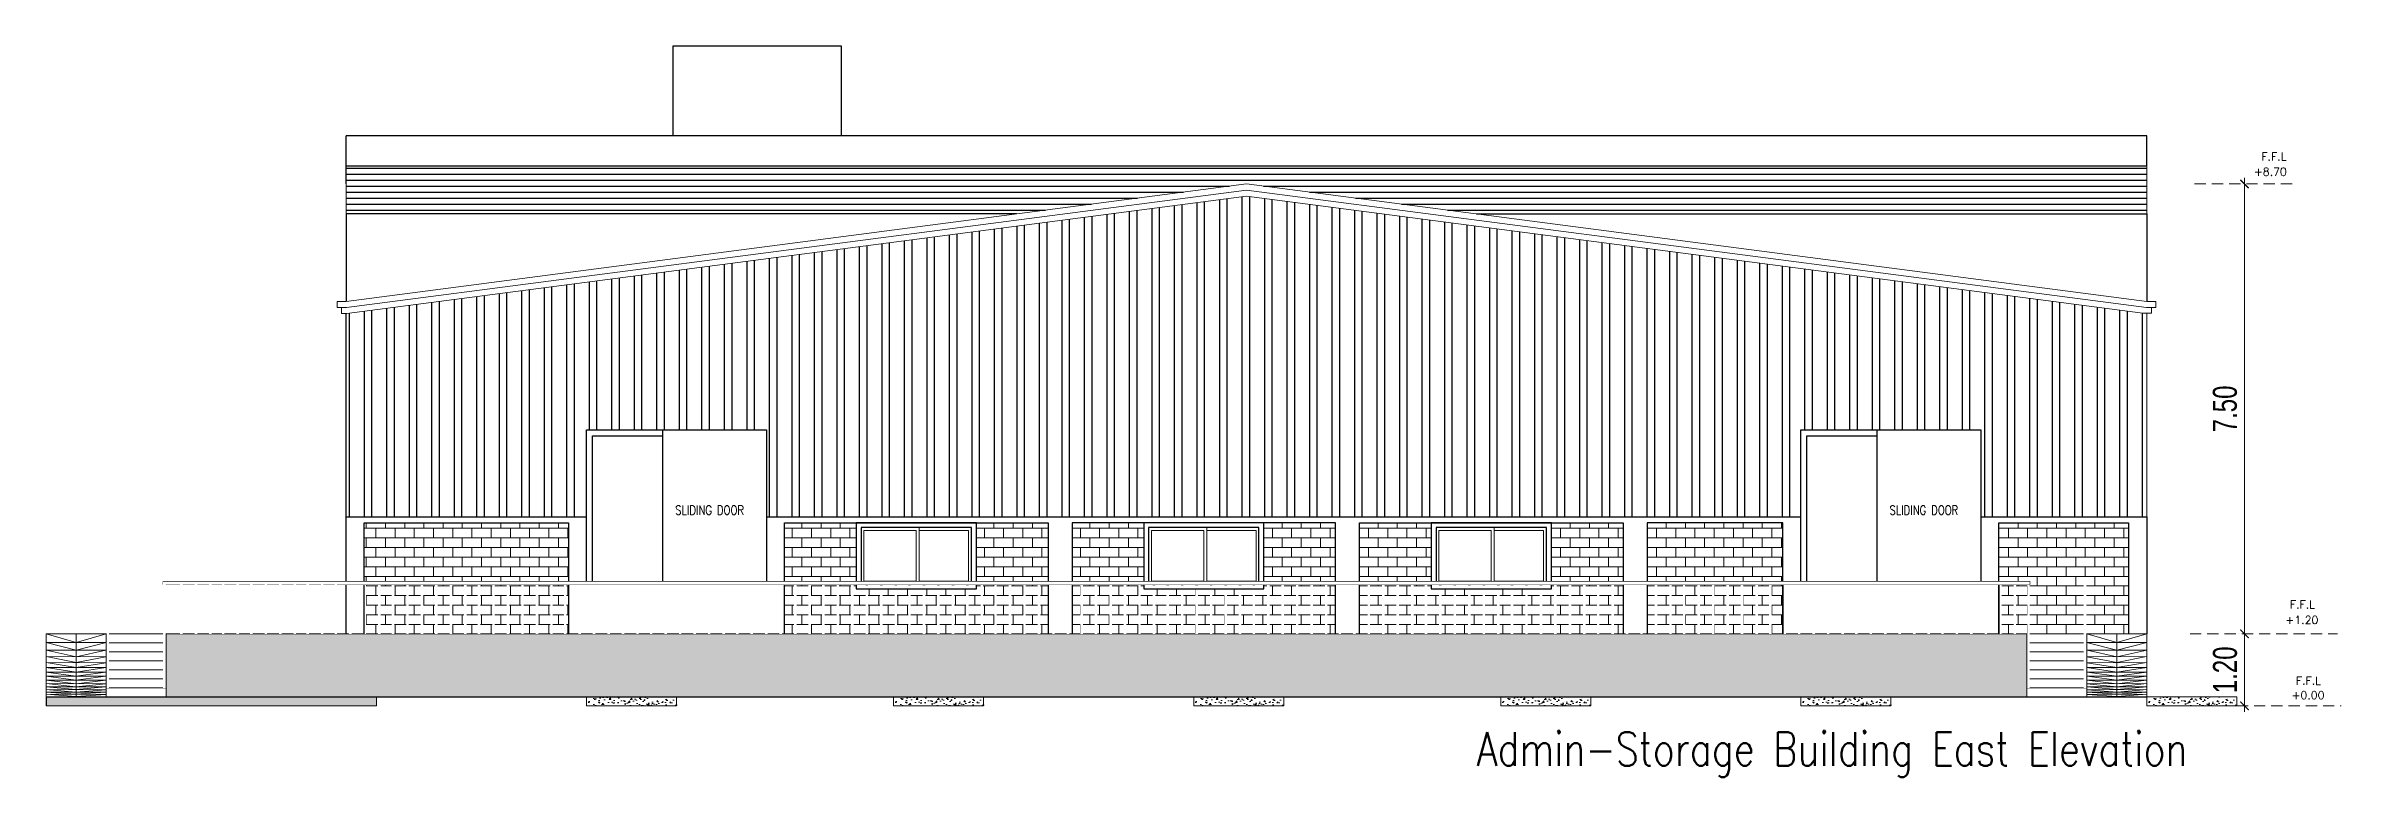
# Model space of a CAD drawing. Header units: millimetres. Extents: x -401 to 2889, y -234 to 146.
# Drawn here: x -261.58 to -223.33, y -150.54 to -138.36 of the extents above; entities that cross this region are included whole.
import ezdxf

# ---------------------------------------------------------------- set-up
doc = ezdxf.new("R2010")
doc.units = ezdxf.units.MM
doc.header["$LTSCALE"] = 3
doc.header["$MEASUREMENT"] = 0
doc.set_wipeout_variables(frame=1)
for name, pattern in [('CACHE2', [0.1875, 0.125, -0.0625]), ('CONTINU', [0]), ('HIDDEN2', [0.1875, 0.125, -0.0625])]:
    doc.linetypes.add(name, pattern=pattern)
doc.layers.get('0').update_dxf_attribs({"color": 3, "lineweight": 9})
for name, color, linetype, lineweight in [('Drw - Arch - brick (0.30)', 30, 'CONTINU', 30), ('Drw - Arch - Glass (0.15)', 142, 'CONTINU', 15), ('Drw - Arch - Hidden (0.15)', 6, 'CACHE2', 15), ('Drw - Arch - Stairs (0.15)', 3, 'CONTINU', 15), ('Drw - Hatch', 8, 'CONTINU', 0), ('FIXTURES', 251, 'Continuous', 5), ('HANDRAIL', 37, 'Continuous', 15), ('HATCH', 253, 'Continuous', 0), ('hatch 2', 251, 'Continuous', 0), ('PROJECTION LINE', 15, 'Continuous', 18), ('text', 7, 'Continuous', 0), ('wall', 22, 'Continuous', 13), ('WINDOW', 1, 'Continuous', 25)]:
    doc.layers.add(name, color=color, linetype=linetype, lineweight=lineweight)
doc.styles.add('Drwazah english', font='sosa.shx', dxfattribs={"width": 0.75})
doc.styles.add('ROMAND', font='romand', dxfattribs={"width": 0.8, "oblique": 15})
doc.styles.add('SIMPLEX8', font='simplex.shx', dxfattribs={"height": 8})
doc.styles.get("Standard").update_dxf_attribs({"font": 'simplex.shx', "width": 0.8})
doc.dimstyles.new('Arch 1-200m', dxfattribs={"dimscale": 2, "dimtxt": 0.2, "dimasz": 0.07, "dimexe": 0.05, "dimexo": 0.05, "dimgap": 0.03, "dimtad": 1, "dimzin": 1, "dimdsep": 46, "dimtxsty": 'Drwazah english', "dimblk": 'ARCHTICK', "dimcen": 0, "dimdle": 0.05, "dimclrd": 16, "dimclre": 16, "dimclrt": 16, "dimaunit": 2, "dimazin": 0, "dimtfac": 1, "dimtmove": 0, "dimatfit": 0, "dimldrblk": 'ARCHTICK', "dimfxl": 0.18, "dimtolj": 1, "dimtzin": 0, "dimlwd": 0, "dimlwe": 9, "dimarcsym": 2})
pattern_1 = [(0, (-211.91731, 0), (0, 0.16), []), (90, (-211.91731, 0), (-0.16, 0.16), [0.16, -0.16])]

# ---------------------------------------------------------------- blocks, each defined once
blk = doc.blocks.new('_ArchTick')
at = {"color": 0, "linetype": 'ByBlock', "const_width": 0.15}
blk.add_lwpolyline([(-0.5, -0.5), (0.5, 0.5)], dxfattribs=at)
blk = doc.blocks.new('*D299')
at = {"layer": 'Defpoints', "color": 0, "transparency": 16777216}
for p in [(-224.945, -148.158), (-224.945, -149.358), (-224.82, -149.358)]:
    blk.add_point(p, dxfattribs=at)
at = {"layer": 'Drw - Arch - brick (0.30)', "color": 16, "lineweight": 0, "transparency": 16777216}
blk.add_line((-224.945, -148.058), (-224.945, -149.458), dxfattribs=at)
at = {"layer": 'Drw - Arch - brick (0.30)', "color": 16, "lineweight": 9, "transparency": 16777216}
blk.add_line((-224.92, -149.358), (-225.045, -149.358), dxfattribs=at)
at = {"layer": 'Drw - Arch - brick (0.30)', "color": 16, "lineweight": 0, "transparency": 16777216, "xscale": 0.14, "yscale": 0.14, "zscale": 0.14}
for p, rotation in [((-224.945, -148.158), 90), ((-224.945, -149.358), 270)]:
    blk.add_blockref('_ArchTick', p, dxfattribs=dict(at, rotation=rotation))
at = {"layer": 'Drw - Arch - brick (0.30)', "color": 16, "transparency": 16777216, "insert": (-225.267, -148.758), "char_height": 0.4, "attachment_point": 5, "rotation": 90, "style": 'Drwazah english'}
blk.add_mtext('\\A1;1.20', dxfattribs=at)
blk = doc.blocks.new('*D300')
at = {"layer": 'Defpoints', "color": 0, "transparency": 16777216}
for p in [(-224.943, -140.663), (-224.945, -148.158), (-224.943, -148.158)]:
    blk.add_point(p, dxfattribs=at)
at = {"layer": 'Drw - Arch - brick (0.30)', "color": 16, "lineweight": 9, "transparency": 16777216}
for p, q in [((-225.043, -140.663), (-225.045, -140.663)), ((-225.043, -148.158), (-225.045, -148.158))]:
    blk.add_line(p, q, dxfattribs=at)
at = {"layer": 'Drw - Arch - brick (0.30)', "color": 16, "lineweight": 0, "transparency": 16777216}
blk.add_line((-224.945, -140.563), (-224.945, -148.258), dxfattribs=at)
at = {"layer": 'Drw - Arch - brick (0.30)', "color": 16, "lineweight": 0, "transparency": 16777216, "xscale": 0.14, "yscale": 0.14, "zscale": 0.14}
for p, rotation in [((-224.945, -140.663), 90), ((-224.945, -148.158), 270)]:
    blk.add_blockref('_ArchTick', p, dxfattribs=dict(at, rotation=rotation))
at = {"layer": 'Drw - Arch - brick (0.30)', "color": 16, "transparency": 16777216, "insert": (-225.269, -144.411), "char_height": 0.4, "attachment_point": 5, "rotation": 90, "style": 'Drwazah english'}
blk.add_mtext('\\A1;7.50', dxfattribs=at)

msp = doc.modelspace()

# ---------------------------------------------------------------- hatches: boundary and pattern name
at = {"layer": 'Defpoints', "true_color": 0x636466}
h = msp.add_hatch(dxfattribs=at)
h.set_pattern_fill('ANSI31', color=251, scale=0.8, angle=135)
h.set_pattern_definition([(180, (-237.09559, 0), (-7e-18, -0.1), [])])
h.paths.add_polyline_path([(-245.405, -141.163), (-241.573, -140.663), (-237.74, -141.163), (-226.573, -141.163), (-226.573, -140.363), (-256.573, -140.363), (-256.573, -141.163)])
h = msp.add_hatch(dxfattribs=at)
h.set_pattern_fill('ANSI32', color=251, angle=45)
h.set_pattern_definition([(90, (-834.1443, -213.54588), (-0.375, 0), []), (90, (-834.0193, -213.42088), (-0.375, 0), [])])
h.paths.add_polyline_path([(-249.568, -144.758), (-249.568, -146.208), (-232.336, -146.208), (-232.336, -144.758), (-229.336, -144.758), (-229.336, -146.208), (-226.573, -146.208), (-226.573, -142.814), (-256.573, -142.814), (-256.573, -146.208), (-252.568, -146.208), (-252.568, -144.758)])
h.paths.add_polyline_path([(-241.573, -140.866), (-256.507, -142.814), (-226.638, -142.814)])
at = {"layer": 'hatch 2', "linetype": 'Continuous', "ltscale": 0.01}
h = msp.add_hatch(dxfattribs=at)
h.set_pattern_fill('AR-CONC', color=256, scale=0.03)
h.set_pattern_definition([(50, (-232.14887, 0), (0.21517805, -0.01882564), [0.0225, -0.2475]), (355, (-232.14887, 0), (-0.0416254, 0.22565764), [0.018, -0.198]), (100.45144, (-232.13094, -0.00157), (0.17355265, 0.206832), [0.01912206, -0.21034263]), (46.1842, (-232.14887, 0.06), (0.3201724, -0.0496558), [0.03375, -0.37125]), (96.63564, (-232.1222, 0.05586), (0.2803986, 0.2922356), [0.0286831, -0.3155141]), (351.18416, (-232.14887, 0.06), (0.2803986, 0.2922356), [0.027, -0.297]), (21, (-232.11887, 0.045), (0.17907212, -0.12078567), [0.0225, -0.2475]), (326, (-232.11887, 0.045), (0.0729946, 0.217545), [0.018, -0.198]), (71.45144, (-232.10395, 0.03493), (0.2520667, 0.09675935), [0.01912206, -0.21034263]), (37.5, (-232.14887, 0), (0.003647957, 0.099868156), [0, -0.1956, 0, -0.201, 0, -0.19875]), (7.5, (-232.14887, 0), (0.07892086, 0.11832351), [0, -0.1146, 0, -0.1911, 0, -0.07575]), (327.5, (-232.21577, 0), (0.16014673, -0.00676646), [0, -0.075, 0, -0.234, 0, -0.3105]), (317.5, (-232.24577, 0), (0.17495585, 0.0300315), [0, -0.0975, 0, -0.1554, 0, -0.2205])])
h.paths.add_polyline_path([(-251.068, -149.208), (-252.568, -149.208), (-252.568, -149.358), (-251.068, -149.358)])
h = msp.add_hatch(dxfattribs=at)
h.set_pattern_fill('AR-CONC', color=256, scale=0.03)
h.set_pattern_definition([(50, (-227.0331, 0), (0.21517805, -0.01882564), [0.0225, -0.2475]), (355, (-227.0331, 0), (-0.0416254, 0.22565764), [0.018, -0.198]), (100.45144, (-227.01516, -0.00157), (0.17355265, 0.206832), [0.01912206, -0.21034263]), (46.1842, (-227.0331, 0.06), (0.3201724, -0.0496558), [0.03375, -0.37125]), (96.63564, (-227.0064, 0.05586), (0.2803986, 0.2922356), [0.0286831, -0.3155141]), (351.18416, (-227.0331, 0.06), (0.2803986, 0.2922356), [0.027, -0.297]), (21, (-227.0031, 0.045), (0.17907212, -0.12078567), [0.0225, -0.2475]), (326, (-227.0031, 0.045), (0.0729946, 0.217545), [0.018, -0.198]), (71.45144, (-226.98817, 0.03493), (0.2520667, 0.09675935), [0.01912206, -0.21034263]), (37.5, (-227.03309, 0), (0.003647957, 0.099868156), [0, -0.1956, 0, -0.201, 0, -0.19875]), (7.5, (-227.03309, 0), (0.07892086, 0.11832351), [0, -0.1146, 0, -0.1911, 0, -0.07575]), (327.5, (-227.09999, 0), (0.16014673, -0.00676646), [0, -0.075, 0, -0.234, 0, -0.3105]), (317.5, (-227.12999, 0), (0.17495585, 0.0300315), [0, -0.0975, 0, -0.1554, 0, -0.2205])])
h.paths.add_polyline_path([(-245.952, -149.208), (-247.452, -149.208), (-247.452, -149.358), (-245.952, -149.358)])
h = msp.add_hatch(dxfattribs=at)
h.set_pattern_fill('AR-CONC', color=256, scale=0.03)
h.set_pattern_definition([(50, (-222.0331, 0), (0.21517805, -0.01882564), [0.0225, -0.2475]), (355, (-222.0331, 0), (-0.0416254, 0.22565764), [0.018, -0.198]), (100.45144, (-222.01516, -0.00157), (0.17355265, 0.206832), [0.01912206, -0.21034263]), (46.1842, (-222.0331, 0.06), (0.3201724, -0.0496558), [0.03375, -0.37125]), (96.63564, (-222.0064, 0.05586), (0.2803986, 0.2922356), [0.0286831, -0.3155141]), (351.18416, (-222.0331, 0.06), (0.2803986, 0.2922356), [0.027, -0.297]), (21, (-222.0031, 0.045), (0.17907212, -0.12078567), [0.0225, -0.2475]), (326, (-222.0031, 0.045), (0.0729946, 0.217545), [0.018, -0.198]), (71.45144, (-221.98817, 0.03493), (0.2520667, 0.09675935), [0.01912206, -0.21034263]), (37.5, (-222.03309, 0), (0.003647957, 0.099868156), [0, -0.1956, 0, -0.201, 0, -0.19875]), (7.5, (-222.03309, 0), (0.07892086, 0.11832351), [0, -0.1146, 0, -0.1911, 0, -0.07575]), (327.5, (-222.09999, 0), (0.16014673, -0.00676646), [0, -0.075, 0, -0.234, 0, -0.3105]), (317.5, (-222.12999, 0), (0.17495585, 0.0300315), [0, -0.0975, 0, -0.1554, 0, -0.2205])])
h.paths.add_polyline_path([(-240.952, -149.208), (-242.452, -149.208), (-242.452, -149.358), (-240.952, -149.358)])
h = msp.add_hatch(dxfattribs=at)
h.set_pattern_fill('AR-CONC', color=256, scale=0.03)
h.set_pattern_definition([(50, (-216.91731, 0), (0.21517805, -0.01882564), [0.0225, -0.2475]), (355, (-216.91731, 0), (-0.0416254, 0.22565764), [0.018, -0.198]), (100.45144, (-216.89938, -0.00157), (0.17355265, 0.206832), [0.01912206, -0.21034263]), (46.1842, (-216.9173, 0.06), (0.3201724, -0.0496558), [0.03375, -0.37125]), (96.63564, (-216.89063, 0.05586), (0.2803986, 0.2922356), [0.0286831, -0.3155141]), (351.18416, (-216.9173, 0.06), (0.2803986, 0.2922356), [0.027, -0.297]), (21, (-216.88731, 0.045), (0.17907212, -0.12078567), [0.0225, -0.2475]), (326, (-216.88731, 0.045), (0.0729946, 0.217545), [0.018, -0.198]), (71.45144, (-216.87239, 0.03493), (0.2520667, 0.09675935), [0.01912206, -0.21034263]), (37.5, (-216.91731, 0), (0.003647957, 0.099868156), [0, -0.1956, 0, -0.201, 0, -0.19875]), (7.5, (-216.91731, 0), (0.07892086, 0.11832351), [0, -0.1146, 0, -0.1911, 0, -0.07575]), (327.5, (-216.98421, 0), (0.16014673, -0.00676646), [0, -0.075, 0, -0.234, 0, -0.3105]), (317.5, (-217.01421, 0), (0.17495585, 0.0300315), [0, -0.0975, 0, -0.1554, 0, -0.2205])])
h.paths.add_polyline_path([(-235.836, -149.208), (-237.336, -149.208), (-237.336, -149.358), (-235.836, -149.358)])
h = msp.add_hatch(dxfattribs=at)
h.set_pattern_fill('AR-CONC', color=256, scale=0.03)
h.set_pattern_definition([(50, (-211.91731, 0), (0.21517805, -0.01882564), [0.0225, -0.2475]), (355, (-211.91731, 0), (-0.0416254, 0.22565764), [0.018, -0.198]), (100.45144, (-211.89938, -0.00157), (0.17355265, 0.206832), [0.01912206, -0.21034263]), (46.1842, (-211.9173, 0.06), (0.3201724, -0.0496558), [0.03375, -0.37125]), (96.63564, (-211.89063, 0.05586), (0.2803986, 0.2922356), [0.0286831, -0.3155141]), (351.18416, (-211.9173, 0.06), (0.2803986, 0.2922356), [0.027, -0.297]), (21, (-211.88731, 0.045), (0.17907212, -0.12078567), [0.0225, -0.2475]), (326, (-211.88731, 0.045), (0.0729946, 0.217545), [0.018, -0.198]), (71.45144, (-211.87239, 0.03493), (0.2520667, 0.09675935), [0.01912206, -0.21034263]), (37.5, (-211.91731, 0), (0.003647957, 0.099868156), [0, -0.1956, 0, -0.201, 0, -0.19875]), (7.5, (-211.91731, 0), (0.07892086, 0.11832351), [0, -0.1146, 0, -0.1911, 0, -0.07575]), (327.5, (-211.98421, 0), (0.16014673, -0.00676646), [0, -0.075, 0, -0.234, 0, -0.3105]), (317.5, (-212.01421, 0), (0.17495585, 0.0300315), [0, -0.0975, 0, -0.1554, 0, -0.2205])])
h.paths.add_polyline_path([(-230.836, -149.208), (-232.336, -149.208), (-232.336, -149.358), (-230.836, -149.358)])
h = msp.add_hatch(dxfattribs=at)
h.set_pattern_fill('AR-CONC', color=256, scale=0.03)
h.set_pattern_definition([(50, (-206.1536, 0), (0.21517805, -0.01882564), [0.0225, -0.2475]), (355, (-206.1536, 0), (-0.0416254, 0.22565764), [0.018, -0.198]), (100.45144, (-206.13566, -0.00157), (0.17355265, 0.206832), [0.01912206, -0.21034263]), (46.1842, (-206.1536, 0.06), (0.3201724, -0.0496558), [0.03375, -0.37125]), (96.63564, (-206.1269, 0.05586), (0.2803986, 0.2922356), [0.0286831, -0.3155141]), (351.18416, (-206.1536, 0.06), (0.2803986, 0.2922356), [0.027, -0.297]), (21, (-206.1236, 0.045), (0.17907212, -0.12078567), [0.0225, -0.2475]), (326, (-206.1236, 0.045), (0.0729946, 0.217545), [0.018, -0.198]), (71.45144, (-206.10867, 0.03493), (0.2520667, 0.09675935), [0.01912206, -0.21034263]), (37.5, (-206.15359, 0), (0.003647957, 0.099868156), [0, -0.1956, 0, -0.201, 0, -0.19875]), (7.5, (-206.15359, 0), (0.07892086, 0.11832351), [0, -0.1146, 0, -0.1911, 0, -0.07575]), (327.5, (-206.22049, 0), (0.16014673, -0.00676646), [0, -0.075, 0, -0.234, 0, -0.3105]), (317.5, (-206.2505, 0), (0.17495585, 0.0300315), [0, -0.0975, 0, -0.1554, 0, -0.2205])])
h.paths.add_polyline_path([(-225.073, -149.208), (-226.573, -149.208), (-226.573, -149.358), (-225.073, -149.358)])
at = {"layer": 'wall', "linetype": 'Continuous', "ltscale": 0.01, "true_color": 0xc7c8ca}
h = msp.add_hatch(dxfattribs=at)
h.set_pattern_fill('AR-B816', color=9, scale=0.02, style=0)
h.set_pattern_definition(pattern_1)
h.paths.add_polyline_path([(-256.273, -146.308), (-252.868, -146.308), (-252.868, -148.158), (-256.273, -148.158)])
h = msp.add_hatch(dxfattribs=at)
h.set_pattern_fill('AR-B816', color=9, scale=0.02, style=0)
h.set_pattern_definition([(0, (-184.01989, 0.8), (0, 0.16), []), (90, (-184.01989, 0.8), (-0.16, 0.16), [0.16, -0.16])])
h.paths.add_polyline_path([(-243.283, -146.308), (-244.478, -146.308), (-244.478, -148.158), (-240.088, -148.158), (-240.088, -146.308), (-241.283, -146.308), (-241.283, -147.408), (-243.283, -147.408)])
h.paths.add_polyline_path([(-238.493, -146.308), (-239.688, -146.308), (-239.688, -148.158), (-235.298, -148.158), (-235.298, -146.308), (-236.493, -146.308), (-236.493, -147.408), (-238.493, -147.408)])
h.paths.add_polyline_path([(-232.636, -146.308), (-234.898, -146.308), (-234.898, -148.158), (-232.636, -148.158)])
h.paths.add_polyline_path([(-246.073, -146.308), (-246.073, -147.408), (-248.073, -147.408), (-248.073, -146.308), (-249.268, -146.308), (-249.268, -148.158), (-244.878, -148.158), (-244.878, -146.308)])
h = msp.add_hatch(dxfattribs=at)
h.set_pattern_fill('AR-B816', color=9, scale=0.02, style=0)
h.set_pattern_definition(pattern_1)
h.paths.add_polyline_path([(-229.036, -146.308), (-226.875, -146.308), (-226.875, -148.158), (-229.036, -148.158)])
at = {"layer": 'wall', "linetype": 'Continuous', "ltscale": 0.01, "true_color": 0x939598}
h = msp.add_hatch(dxfattribs=at)
h.set_pattern_fill('AR-B816', color=252, scale=0.02, style=0)
h.set_pattern_definition(pattern_1)
h.paths.add_polyline_path([(-228.573, -149.208), (-228.573, -148.158), (-259.573, -148.158), (-259.573, -149.208)])

# ---------------------------------------------------------------- linework, layer by layer
at = {"layer": 'Defpoints', "color": 251, "true_color": 0x636466}
for p, q in [((-256.573, -140.663), (-256.573, -140.363)), ((-256.573, -146.208), (-256.573, -142.814))]:
    msp.add_line(p, q, dxfattribs=at)
at = {"layer": 'Drw - Arch - brick (0.30)'}
for p, q in [((-226.573, -139.863), (-256.573, -139.863)), ((-256.573, -140.363), (-256.573, -139.863)), ((-226.573, -140.363), (-226.573, -139.863)), ((-256.573, -140.363), (-226.573, -140.363)), ((-256.573, -141.163), (-256.573, -142.62)), ((-245.405, -141.163), (-256.573, -141.163)), ((-237.74, -141.163), (-226.573, -141.163)), ((-226.573, -141.163), (-226.573, -142.62)), ((-256.573, -146.208), (-252.568, -146.208)), ((-256.573, -147.286), (-256.573, -146.208)), ((-249.568, -146.208), (-232.336, -146.208)), ((-229.336, -146.208), (-226.573, -146.208)), ((-226.573, -146.208), (-226.573, -148.158)), ((-256.573, -148.158), (-256.573, -147.336)), ((-261.573, -149.208), (-261.573, -149.358))]:
    msp.add_line(p, q, dxfattribs=at)
at = {"layer": 'Drw - Arch - brick (0.30)', "color": 252, "true_color": 0x939598}
msp.add_lwpolyline([(-251.123, -139.863), (-251.123, -138.363), (-248.323, -138.363), (-248.323, -139.863)], dxfattribs=at)
at = {"layer": 'Drw - Arch - brick (0.30)'}
msp.add_lwpolyline([(-261.573, -149.208), (-226.573, -149.208)], dxfattribs=at)
at = {"layer": 'Drw - Arch - Hidden (0.15)', "linetype": 'HIDDEN2', "ltscale": 0.5}
for p, q in [((-225.776, -140.663), (-224.087, -140.663)), ((-225.852, -148.158), (-223.395, -148.158)), ((-225.073, -149.358), (-223.335, -149.358))]:
    msp.add_line(p, q, dxfattribs=at)
at = {"layer": 'Drw - Arch - Stairs (0.15)'}
for p, q in [((-260.573, -148.158), (-260.573, -149.208)), ((-260.573, -148.158), (-259.573, -148.158)), ((-260.573, -148.308), (-259.573, -148.308)), ((-259.573, -148.158), (-259.573, -149.208)), ((-228.573, -148.158), (-228.573, -149.208)), ((-227.573, -148.158), (-228.573, -148.158)), ((-227.573, -148.308), (-228.573, -148.308)), ((-227.573, -148.158), (-227.573, -149.208)), ((-260.573, -148.458), (-259.573, -148.458)), ((-260.573, -148.608), (-259.573, -148.608)), ((-227.573, -148.458), (-228.573, -148.458)), ((-227.573, -148.608), (-228.573, -148.608)), ((-260.573, -148.758), (-259.573, -148.758)), ((-260.573, -148.908), (-259.573, -148.908)), ((-260.573, -149.058), (-259.573, -149.058)), ((-227.573, -148.758), (-228.573, -148.758)), ((-227.573, -148.908), (-228.573, -148.908)), ((-227.573, -149.058), (-228.573, -149.058))]:
    msp.add_line(p, q, dxfattribs=at)
for points in [[(-252.568, -149.208), (-251.068, -149.208), (-251.068, -149.358), (-252.568, -149.358)], [(-247.452, -149.208), (-245.952, -149.208), (-245.952, -149.358), (-247.452, -149.358)], [(-242.452, -149.208), (-240.952, -149.208), (-240.952, -149.358), (-242.452, -149.358)], [(-237.336, -149.208), (-235.836, -149.208), (-235.836, -149.358), (-237.336, -149.358)], [(-232.336, -149.208), (-230.836, -149.208), (-230.836, -149.358), (-232.336, -149.358)], [(-226.573, -149.208), (-225.073, -149.208), (-225.073, -149.358), (-226.573, -149.358)]]:
    msp.add_lwpolyline(points, close=True, dxfattribs=at)
at = {"layer": 'Drw - Hatch'}
for p, q in [((-261.073, -148.302), (-261.573, -148.158)), ((-261.073, -148.431), (-261.572, -148.301)), ((-261.073, -148.158), (-261.073, -149.208)), ((-227.073, -148.302), (-226.573, -148.158)), ((-227.073, -148.158), (-227.073, -149.208)), ((-227.073, -148.431), (-226.574, -148.301)), ((-261.073, -148.539), (-261.573, -148.43)), ((-261.073, -148.638), (-261.571, -148.538)), ((-261.073, -148.72), (-261.571, -148.637)), ((-261.073, -148.798), (-261.571, -148.719)), ((-227.073, -148.539), (-226.573, -148.43)), ((-227.073, -148.638), (-226.575, -148.538)), ((-227.073, -148.72), (-226.575, -148.637)), ((-227.072, -148.798), (-226.575, -148.719)), ((-261.079, -149.165), (-261.575, -149.127)), ((-261.078, -149.128), (-261.574, -149.085)), ((-261.077, -149.087), (-261.573, -149.039)), ((-261.076, -149.04), (-261.572, -148.987)), ((-261.074, -148.864), (-261.571, -148.797)), ((-261.074, -148.93), (-261.571, -148.863)), ((-261.073, -148.989), (-261.569, -148.928)), ((-227.073, -148.989), (-226.576, -148.928)), ((-227.071, -148.864), (-226.575, -148.797)), ((-227.071, -148.93), (-226.575, -148.863)), ((-227.07, -149.04), (-226.574, -148.987)), ((-227.069, -149.087), (-226.573, -149.039)), ((-227.068, -149.128), (-226.571, -149.085)), ((-227.067, -149.165), (-226.57, -149.127)), ((-261.076, -149.201), (-261.573, -149.163)), ((-227.069, -149.201), (-226.573, -149.163))]:
    msp.add_line(p, q, dxfattribs=at)
at = {"layer": 'FIXTURES'}
for p, q in [((-256.573, -140.363), (-256.573, -141.163)), ((-256.573, -142.62), (-241.573, -140.663)), ((-226.573, -142.62), (-241.573, -140.663)), ((-226.573, -140.363), (-226.573, -141.163)), ((-256.566, -142.721), (-241.573, -140.764)), ((-256.56, -142.821), (-241.573, -140.866)), ((-226.579, -142.721), (-241.573, -140.764)), ((-226.638, -142.814), (-241.573, -140.866)), ((-256.723, -142.62), (-256.573, -142.62)), ((-256.723, -142.721), (-256.566, -142.721)), ((-256.652, -142.821), (-256.56, -142.821))]:
    msp.add_line(p, q, dxfattribs=at)
at = {"layer": 'HATCH', "color": 251}
for p, q in [((-256.723, -142.62), (-256.723, -142.721)), ((-226.423, -142.62), (-226.573, -142.62)), ((-226.423, -142.62), (-226.423, -142.721)), ((-256.652, -142.721), (-256.652, -142.821)), ((-226.493, -142.814), (-226.638, -142.814)), ((-226.423, -142.721), (-226.579, -142.721)), ((-226.573, -146.208), (-226.573, -142.814)), ((-226.493, -142.721), (-226.493, -142.814))]:
    msp.add_line(p, q, dxfattribs=at)
at = {"layer": 'PROJECTION LINE'}
for p, q in [((-261.573, -148.158), (-261.573, -149.208)), ((-226.573, -148.158), (-226.573, -149.208))]:
    msp.add_line(p, q, dxfattribs=at)
for points in [[(-260.573, -148.158), (-261.573, -148.158)], [(-259.573, -148.158), (-228.573, -148.158)], [(-227.573, -148.158), (-226.573, -148.158)]]:
    msp.add_lwpolyline(points, dxfattribs=at)

# ---------------------------------------------------------------- texts
at = {"layer": 'text', "color": 3, "style": 'SIMPLEX8'}
for s, p in [('F.F.L', (-224.662, -140.274)), ('+8.70', (-224.788, -140.526)), ('F.F.L', (-224.187, -147.736)), ('+1.20', (-224.262, -147.993)), ('+0.00', (-224.16, -149.246)), ('F.F.L', (-224.087, -149.005))]:
    msp.add_text(s, height=0.1333, dxfattribs=at).set_placement(p)
at = {"layer": 'text', "color": 3, "style": 'ROMAND', "width": 0.8}
for p in [(-251.089, -146.174), (-230.858, -146.174)]:
    msp.add_text('SLIDING DOOR', height=0.15235, dxfattribs=at).set_placement(p)
at = {"layer": 'text', "insert": (-237.735, -149.794), "char_height": 0.5625, "attachment_point": 1}
msp.add_mtext_dynamic_manual_height_columns('Admin-Storage Building East Elevation', width=23.1916, gutter_width=12.5, heights=[0], dxfattribs=at)

# ---------------------------------------------------------------- dimensions: what is measured, and where the dimension line sits
at = {"layer": 'Drw - Arch - brick (0.30)'}
for base, p1, p2, picture, middle in [((-224.9453, -148.1584), (-224.9429, -140.6631), (-224.9429, -148.1584), '*D300', (-225.2685, -144.4108)), ((-224.945, -149.358), (-224.945, -148.158), (-224.82, -149.358), '*D299', (-225.267, -148.758))]:
    dim = msp.add_linear_dim(base=base, p1=p1, p2=p2, angle=90, dimstyle='Arch 1-200m', override={"dimfxl": 0.1}, dxfattribs=at)
    dim.commit()
    dim.dimension.update_dxf_attribs({"geometry": picture, "text_midpoint": middle})

# ---------------------------------------------------------------- next in the draw order: wipeouts: each hides what was drawn before it
for points in [[(-256.524, -147.336), (-256.482, -147.336), (-256.482, -148.158), (-256.524, -148.158)], [(-256.283, -147.336), (-256.24, -147.336), (-256.24, -148.158), (-256.283, -148.158)], [(-255.813, -147.336), (-255.771, -147.336), (-255.771, -148.158), (-255.813, -148.158)], [(-255.572, -147.336), (-255.53, -147.336), (-255.53, -148.158), (-255.572, -148.158)], [(-255.331, -147.336), (-255.289, -147.336), (-255.289, -148.158), (-255.331, -148.158)], [(-255.09, -147.336), (-255.047, -147.336), (-255.047, -148.158), (-255.09, -148.158)], [(-254.848, -147.336), (-254.806, -147.336), (-254.806, -148.158), (-254.848, -148.158)], [(-254.379, -147.336), (-254.337, -147.336), (-254.337, -148.158), (-254.379, -148.158)], [(-254.138, -147.336), (-254.096, -147.336), (-254.096, -148.158), (-254.138, -148.158)], [(-253.897, -147.336), (-253.854, -147.336), (-253.854, -148.158), (-253.897, -148.158)], [(-253.656, -147.336), (-253.613, -147.336), (-253.613, -148.158), (-253.656, -148.158)], [(-253.414, -147.336), (-253.372, -147.336), (-253.372, -148.158), (-253.414, -148.158)], [(-252.945, -147.336), (-252.903, -147.336), (-252.903, -148.158), (-252.945, -148.158)], [(-252.704, -147.336), (-252.661, -147.336), (-252.661, -148.158), (-252.704, -148.158)], [(-252.463, -147.336), (-252.42, -147.336), (-252.42, -148.158), (-252.463, -148.158)], [(-252.221, -147.336), (-252.179, -147.336), (-252.179, -148.158), (-252.221, -148.158)], [(-251.98, -147.336), (-251.938, -147.336), (-251.938, -148.158), (-251.98, -148.158)], [(-251.511, -147.336), (-251.469, -147.336), (-251.469, -148.158), (-251.511, -148.158)], [(-251.27, -147.336), (-251.227, -147.336), (-251.227, -148.158), (-251.27, -148.158)], [(-251.028, -147.336), (-250.986, -147.336), (-250.986, -148.158), (-251.028, -148.158)], [(-250.787, -147.336), (-250.745, -147.336), (-250.745, -148.158), (-250.787, -148.158)], [(-250.546, -147.336), (-250.504, -147.336), (-250.504, -148.158), (-250.546, -148.158)], [(-250.077, -147.336), (-250.034, -147.336), (-250.034, -148.158), (-250.077, -148.158)], [(-249.836, -147.336), (-249.793, -147.336), (-249.793, -148.158), (-249.836, -148.158)], [(-249.594, -147.336), (-249.552, -147.336), (-249.552, -148.158), (-249.594, -148.158)], [(-249.353, -147.336), (-249.311, -147.336), (-249.311, -148.158), (-249.353, -148.158)], [(-249.112, -147.336), (-249.069, -147.336), (-249.069, -148.158), (-249.112, -148.158)], [(-248.643, -147.336), (-248.6, -147.336), (-248.6, -148.158), (-248.643, -148.158)], [(-248.401, -147.336), (-248.359, -147.336), (-248.359, -148.158), (-248.401, -148.158)], [(-248.16, -147.336), (-248.118, -147.336), (-248.118, -148.158), (-248.16, -148.158)], [(-247.919, -147.336), (-247.877, -147.336), (-247.877, -148.158), (-247.919, -148.158)], [(-247.678, -147.336), (-247.635, -147.336), (-247.635, -148.158), (-247.678, -148.158)], [(-247.208, -147.336), (-247.166, -147.336), (-247.166, -148.158), (-247.208, -148.158)], [(-246.967, -147.336), (-246.925, -147.336), (-246.925, -148.158), (-246.967, -148.158)], [(-246.726, -147.336), (-246.684, -147.336), (-246.684, -148.158), (-246.726, -148.158)], [(-246.485, -147.336), (-246.442, -147.336), (-246.442, -148.158), (-246.485, -148.158)], [(-246.243, -147.336), (-246.201, -147.336), (-246.201, -148.158), (-246.243, -148.158)], [(-245.774, -147.336), (-245.732, -147.336), (-245.732, -148.158), (-245.774, -148.158)], [(-245.533, -147.336), (-245.491, -147.336), (-245.491, -148.158), (-245.533, -148.158)], [(-245.292, -147.336), (-245.249, -147.336), (-245.249, -148.158), (-245.292, -148.158)], [(-245.051, -147.336), (-245.008, -147.336), (-245.008, -148.158), (-245.051, -148.158)], [(-244.809, -147.336), (-244.767, -147.336), (-244.767, -148.158), (-244.809, -148.158)], [(-244.34, -147.336), (-244.298, -147.336), (-244.298, -148.158), (-244.34, -148.158)], [(-244.099, -147.336), (-244.056, -147.336), (-244.056, -148.158), (-244.099, -148.158)], [(-243.858, -147.336), (-243.815, -147.336), (-243.815, -148.158), (-243.858, -148.158)], [(-243.616, -147.336), (-243.574, -147.336), (-243.574, -148.158), (-243.616, -148.158)], [(-243.375, -147.336), (-243.333, -147.336), (-243.333, -148.158), (-243.375, -148.158)], [(-242.906, -147.336), (-242.864, -147.336), (-242.864, -148.158), (-242.906, -148.158)], [(-242.665, -147.336), (-242.622, -147.336), (-242.622, -148.158), (-242.665, -148.158)], [(-242.423, -147.336), (-242.381, -147.336), (-242.381, -148.158), (-242.423, -148.158)], [(-242.182, -147.336), (-242.14, -147.336), (-242.14, -148.158), (-242.182, -148.158)], [(-241.941, -147.336), (-241.899, -147.336), (-241.899, -148.158), (-241.941, -148.158)], [(-241.472, -147.336), (-241.429, -147.336), (-241.429, -148.158), (-241.472, -148.158)], [(-241.231, -147.336), (-241.188, -147.336), (-241.188, -148.158), (-241.231, -148.158)], [(-240.989, -147.336), (-240.947, -147.336), (-240.947, -148.158), (-240.989, -148.158)], [(-240.748, -147.336), (-240.706, -147.336), (-240.706, -148.158), (-240.748, -148.158)], [(-240.507, -147.336), (-240.464, -147.336), (-240.464, -148.158), (-240.507, -148.158)], [(-240.038, -147.336), (-239.995, -147.336), (-239.995, -148.158), (-240.038, -148.158)], [(-239.796, -147.336), (-239.754, -147.336), (-239.754, -148.158), (-239.796, -148.158)], [(-239.555, -147.336), (-239.513, -147.336), (-239.513, -148.158), (-239.555, -148.158)], [(-239.314, -147.336), (-239.272, -147.336), (-239.272, -148.158), (-239.314, -148.158)], [(-239.073, -147.336), (-239.03, -147.336), (-239.03, -148.158), (-239.073, -148.158)], [(-238.603, -147.336), (-238.561, -147.336), (-238.561, -148.158), (-238.603, -148.158)], [(-238.362, -147.336), (-238.32, -147.336), (-238.32, -148.158), (-238.362, -148.158)], [(-238.121, -147.336), (-238.079, -147.336), (-238.079, -148.158), (-238.121, -148.158)], [(-237.88, -147.336), (-237.837, -147.336), (-237.837, -148.158), (-237.88, -148.158)], [(-237.638, -147.336), (-237.596, -147.336), (-237.596, -148.158), (-237.638, -148.158)], [(-237.169, -147.336), (-237.127, -147.336), (-237.127, -148.158), (-237.169, -148.158)], [(-236.928, -147.336), (-236.886, -147.336), (-236.886, -148.158), (-236.928, -148.158)], [(-236.687, -147.336), (-236.644, -147.336), (-236.644, -148.158), (-236.687, -148.158)], [(-236.446, -147.336), (-236.403, -147.336), (-236.403, -148.158), (-236.446, -148.158)], [(-236.204, -147.336), (-236.162, -147.336), (-236.162, -148.158), (-236.204, -148.158)], [(-235.735, -147.336), (-235.693, -147.336), (-235.693, -148.158), (-235.735, -148.158)], [(-235.494, -147.336), (-235.451, -147.336), (-235.451, -148.158), (-235.494, -148.158)], [(-235.253, -147.336), (-235.21, -147.336), (-235.21, -148.158), (-235.253, -148.158)], [(-235.011, -147.336), (-234.969, -147.336), (-234.969, -148.158), (-235.011, -148.158)], [(-234.77, -147.336), (-234.728, -147.336), (-234.728, -148.158), (-234.77, -148.158)], [(-234.301, -147.336), (-234.259, -147.336), (-234.259, -148.158), (-234.301, -148.158)], [(-234.06, -147.336), (-234.017, -147.336), (-234.017, -148.158), (-234.06, -148.158)], [(-233.818, -147.336), (-233.776, -147.336), (-233.776, -148.158), (-233.818, -148.158)], [(-233.577, -147.336), (-233.535, -147.336), (-233.535, -148.158), (-233.577, -148.158)], [(-233.336, -147.336), (-233.294, -147.336), (-233.294, -148.158), (-233.336, -148.158)], [(-232.867, -147.336), (-232.824, -147.336), (-232.824, -148.158), (-232.867, -148.158)], [(-232.626, -147.336), (-232.583, -147.336), (-232.583, -148.158), (-232.626, -148.158)], [(-232.384, -147.336), (-232.342, -147.336), (-232.342, -148.158), (-232.384, -148.158)], [(-232.143, -147.336), (-232.101, -147.336), (-232.101, -148.158), (-232.143, -148.158)], [(-231.902, -147.336), (-231.859, -147.336), (-231.859, -148.158), (-231.902, -148.158)], [(-231.433, -147.336), (-231.39, -147.336), (-231.39, -148.158), (-231.433, -148.158)], [(-231.191, -147.336), (-231.149, -147.336), (-231.149, -148.158), (-231.191, -148.158)], [(-230.95, -147.336), (-230.908, -147.336), (-230.908, -148.158), (-230.95, -148.158)], [(-230.709, -147.336), (-230.667, -147.336), (-230.667, -148.158), (-230.709, -148.158)], [(-230.468, -147.336), (-230.425, -147.336), (-230.425, -148.158), (-230.468, -148.158)], [(-229.998, -147.336), (-229.956, -147.336), (-229.956, -148.158), (-229.998, -148.158)], [(-229.757, -147.336), (-229.715, -147.336), (-229.715, -148.158), (-229.757, -148.158)], [(-229.516, -147.336), (-229.474, -147.336), (-229.474, -148.158), (-229.516, -148.158)], [(-229.275, -147.336), (-229.232, -147.336), (-229.232, -148.158), (-229.275, -148.158)], [(-229.033, -147.336), (-228.991, -147.336), (-228.991, -148.158), (-229.033, -148.158)], [(-260.564, -148.236), (-260.522, -148.236), (-260.522, -149.058), (-260.564, -149.058)], [(-259.581, -148.236), (-259.624, -148.236), (-259.624, -149.058), (-259.581, -149.058)], [(-228.564, -148.236), (-228.522, -148.236), (-228.522, -149.058), (-228.564, -149.058)], [(-227.581, -148.236), (-227.624, -148.236), (-227.624, -149.058), (-227.581, -149.058)]]:
    msp.add_wipeout(points).dxf.layer = 'HANDRAIL'

# ---------------------------------------------------------------- next in the draw order: hatches: boundary and pattern name
at = {"layer": 'hatch 2', "linetype": 'Continuous', "ltscale": 0.01}
h = msp.add_hatch(dxfattribs=at)
h.set_pattern_fill('AR-CONC', color=256, scale=0.03)
h.set_pattern_definition([(50, (-237.14887, 0), (0.21517805, -0.01882564), [0.0225, -0.2475]), (355, (-237.14887, 0), (-0.0416254, 0.22565764), [0.018, -0.198]), (100.45144, (-237.13094, -0.00157), (0.17355265, 0.206832), [0.01912206, -0.21034263]), (46.1842, (-237.14887, 0.06), (0.3201724, -0.0496558), [0.03375, -0.37125]), (96.63564, (-237.1222, 0.05586), (0.2803986, 0.2922356), [0.0286831, -0.3155141]), (351.18416, (-237.14887, 0.06), (0.2803986, 0.2922356), [0.027, -0.297]), (21, (-237.11887, 0.045), (0.17907212, -0.12078567), [0.0225, -0.2475]), (326, (-237.11887, 0.045), (0.0729946, 0.217545), [0.018, -0.198]), (71.45144, (-237.10395, 0.03493), (0.2520667, 0.09675935), [0.01912206, -0.21034263]), (37.5, (-237.14887, 0), (0.003647957, 0.099868156), [0, -0.1956, 0, -0.201, 0, -0.19875]), (7.5, (-237.14887, 0), (0.07892086, 0.11832351), [0, -0.1146, 0, -0.1911, 0, -0.07575]), (327.5, (-237.21577, 0), (0.16014673, -0.00676646), [0, -0.075, 0, -0.234, 0, -0.3105]), (317.5, (-237.24577, 0), (0.17495585, 0.0300315), [0, -0.0975, 0, -0.1554, 0, -0.2205])])
h.paths.add_polyline_path([(-256.068, -149.358), (-256.068, -149.208), (-261.573, -149.208), (-261.573, -149.358)])

# ---------------------------------------------------------------- next in the draw order: linework, layer by layer
at = {"layer": 'Drw - Arch - Glass (0.15)'}
msp.add_lwpolyline([(-247.025, -147.281), (-246.202, -147.281), (-246.202, -146.436), (-247.025, -146.436)], dxfattribs=at)
at = {"layer": 'Drw - Arch - Stairs (0.15)'}
msp.add_lwpolyline([(-261.573, -149.208), (-256.068, -149.208), (-256.068, -149.358), (-261.573, -149.358)], close=True, dxfattribs=at)
at = {"layer": 'Drw - Hatch'}
for p, q in [((-260.576, -148.54), (-261.571, -148.538)), ((-260.576, -148.64), (-261.571, -148.637)), ((-260.576, -148.721), (-261.571, -148.719)), ((-260.576, -148.54), (-261.073, -148.638)), ((-260.576, -148.64), (-261.073, -148.72)), ((-260.576, -148.721), (-261.073, -148.798)), ((-227.57, -148.54), (-226.575, -148.538)), ((-227.57, -148.54), (-227.073, -148.638)), ((-227.57, -148.64), (-226.575, -148.637)), ((-227.57, -148.64), (-227.073, -148.72)), ((-227.57, -148.721), (-226.575, -148.719)), ((-227.57, -148.721), (-227.072, -148.798)), ((-260.58, -149.129), (-261.575, -149.127)), ((-260.579, -149.088), (-261.574, -149.085)), ((-260.578, -149.041), (-261.573, -149.039)), ((-260.577, -148.99), (-261.572, -148.987)), ((-260.576, -148.799), (-261.571, -148.797)), ((-260.576, -148.865), (-261.571, -148.863)), ((-260.574, -148.931), (-261.569, -148.928)), ((-260.58, -149.129), (-261.079, -149.165)), ((-260.579, -149.088), (-261.078, -149.128)), ((-260.578, -149.041), (-261.077, -149.087)), ((-260.577, -148.99), (-261.076, -149.04)), ((-260.576, -148.799), (-261.074, -148.864)), ((-260.576, -148.865), (-261.074, -148.93)), ((-260.574, -148.931), (-261.073, -148.989)), ((-227.571, -148.931), (-226.576, -148.928)), ((-227.571, -148.931), (-227.073, -148.989)), ((-227.57, -148.799), (-226.575, -148.797)), ((-227.57, -148.799), (-227.071, -148.864)), ((-227.57, -148.865), (-226.575, -148.863)), ((-227.57, -148.865), (-227.071, -148.93)), ((-227.569, -148.99), (-226.574, -148.987)), ((-227.569, -148.99), (-227.07, -149.04)), ((-227.567, -149.041), (-226.573, -149.039)), ((-227.567, -149.041), (-227.069, -149.087)), ((-227.566, -149.088), (-226.571, -149.085)), ((-227.566, -149.088), (-227.068, -149.128)), ((-227.565, -149.129), (-226.57, -149.127)), ((-227.565, -149.129), (-227.067, -149.165)), ((-260.578, -149.166), (-261.573, -149.163)), ((-260.578, -149.166), (-261.076, -149.201)), ((-227.568, -149.166), (-226.573, -149.163)), ((-227.568, -149.166), (-227.069, -149.201))]:
    msp.add_line(p, q, dxfattribs=at)

# ---------------------------------------------------------------- next in the draw order: wipeouts: each hides what was drawn before it
for points in [[(-260.564, -147.486), (-260.522, -147.486), (-260.522, -148.308), (-260.564, -148.308)], [(-256.041, -147.336), (-255.999, -147.336), (-255.999, -148.158), (-256.041, -148.158)], [(-254.607, -147.336), (-254.565, -147.336), (-254.565, -148.158), (-254.607, -148.158)], [(-253.173, -147.336), (-253.131, -147.336), (-253.131, -148.158), (-253.173, -148.158)], [(-251.739, -147.336), (-251.697, -147.336), (-251.697, -148.158), (-251.739, -148.158)], [(-250.305, -147.336), (-250.262, -147.336), (-250.262, -148.158), (-250.305, -148.158)], [(-248.871, -147.336), (-248.828, -147.336), (-248.828, -148.158), (-248.871, -148.158)], [(-247.436, -147.336), (-247.394, -147.336), (-247.394, -148.158), (-247.436, -148.158)], [(-246.002, -147.336), (-245.96, -147.336), (-245.96, -148.158), (-246.002, -148.158)], [(-244.568, -147.336), (-244.526, -147.336), (-244.526, -148.158), (-244.568, -148.158)], [(-243.134, -147.336), (-243.092, -147.336), (-243.092, -148.158), (-243.134, -148.158)], [(-241.7, -147.336), (-241.657, -147.336), (-241.657, -148.158), (-241.7, -148.158)], [(-240.266, -147.336), (-240.223, -147.336), (-240.223, -148.158), (-240.266, -148.158)], [(-238.831, -147.336), (-238.789, -147.336), (-238.789, -148.158), (-238.831, -148.158)], [(-237.397, -147.336), (-237.355, -147.336), (-237.355, -148.158), (-237.397, -148.158)], [(-235.963, -147.336), (-235.921, -147.336), (-235.921, -148.158), (-235.963, -148.158)], [(-234.529, -147.336), (-234.487, -147.336), (-234.487, -148.158), (-234.529, -148.158)], [(-233.095, -147.336), (-233.052, -147.336), (-233.052, -148.158), (-233.095, -148.158)], [(-231.661, -147.336), (-231.618, -147.336), (-231.618, -148.158), (-231.661, -148.158)], [(-230.226, -147.336), (-230.184, -147.336), (-230.184, -148.158), (-230.226, -148.158)], [(-228.564, -147.486), (-228.522, -147.486), (-228.522, -148.308), (-228.564, -148.308)], [(-227.581, -147.486), (-227.624, -147.486), (-227.624, -148.308), (-227.581, -148.308)]]:
    msp.add_wipeout(points).dxf.layer = 'HANDRAIL'

# ---------------------------------------------------------------- next in the draw order: linework, layer by layer
at = {"layer": 'Drw - Arch - brick (0.30)'}
for points in [[(-252.568, -147.286), (-252.568, -144.758), (-249.568, -144.758), (-249.568, -147.286)], [(-252.468, -147.286), (-252.468, -144.858), (-251.298, -144.858)], [(-251.298, -147.286), (-251.298, -144.758), (-249.568, -144.758), (-249.568, -147.286)], [(-232.336, -147.286), (-232.336, -144.758), (-229.336, -144.758), (-229.336, -147.286)], [(-232.236, -147.286), (-232.236, -144.858), (-231.066, -144.858)], [(-231.066, -147.286), (-231.066, -144.758), (-229.336, -144.758), (-229.336, -147.286)], [(-256.273, -148.158), (-256.273, -146.308), (-252.868, -146.308), (-252.868, -148.158)], [(-249.268, -148.158), (-249.268, -146.308), (-244.878, -146.308), (-244.878, -148.158)], [(-240.088, -148.158), (-240.088, -146.308), (-244.478, -146.308), (-244.478, -148.158)], [(-239.688, -148.158), (-239.688, -146.308), (-235.298, -146.308), (-235.298, -148.158)], [(-232.636, -148.158), (-232.636, -146.308), (-234.898, -146.308), (-234.898, -148.158)]]:
    msp.add_lwpolyline(points, dxfattribs=at)
for points in [[(-246.073, -146.308), (-248.073, -146.308), (-248.073, -147.408), (-246.073, -147.408)], [(-241.283, -146.308), (-243.283, -146.308), (-243.283, -147.408), (-241.283, -147.408)], [(-236.493, -146.308), (-238.493, -146.308), (-238.493, -147.408), (-236.493, -147.408)]]:
    msp.add_lwpolyline(points, close=True, dxfattribs=at)
at = {"layer": 'Drw - Arch - Glass (0.15)'}
for points in [[(-247.993, -146.388), (-247.025, -146.388), (-247.025, -147.328), (-247.993, -147.328)], [(-247.945, -146.436), (-247.073, -146.436), (-247.073, -147.281), (-247.945, -147.281)], [(-246.154, -146.388), (-247.025, -146.388), (-247.025, -147.328), (-246.154, -147.328)], [(-243.203, -146.388), (-242.235, -146.388), (-242.235, -147.328), (-243.203, -147.328)], [(-243.155, -146.436), (-242.283, -146.436), (-242.283, -147.281), (-243.155, -147.281)], [(-241.364, -146.388), (-242.235, -146.388), (-242.235, -147.328), (-241.364, -147.328)], [(-238.413, -146.388), (-237.445, -146.388), (-237.445, -147.328), (-238.413, -147.328)], [(-238.365, -146.436), (-237.493, -146.436), (-237.493, -147.281), (-238.365, -147.281)], [(-236.574, -146.388), (-237.445, -146.388), (-237.445, -147.328), (-236.574, -147.328)]]:
    msp.add_lwpolyline(points, close=True, dxfattribs=at)
for points in [[(-242.235, -147.281), (-241.412, -147.281), (-241.412, -146.436), (-242.235, -146.436)], [(-237.445, -147.281), (-236.622, -147.281), (-236.622, -146.436), (-237.445, -146.436)]]:
    msp.add_lwpolyline(points, dxfattribs=at)
at = {"layer": 'Drw - Hatch'}
for p, q in [((-260.578, -148.432), (-261.573, -148.43)), ((-260.578, -148.432), (-261.073, -148.539)), ((-227.568, -148.432), (-226.573, -148.43)), ((-227.568, -148.432), (-227.073, -148.539))]:
    msp.add_line(p, q, dxfattribs=at)
at = {"layer": 'WINDOW', "color": 16}
for points in [[(-246.154, -146.388), (-247.993, -146.388), (-247.993, -147.328), (-246.154, -147.328)], [(-241.364, -146.388), (-243.203, -146.388), (-243.203, -147.328), (-241.364, -147.328)], [(-236.574, -146.388), (-238.413, -146.388), (-238.413, -147.328), (-236.574, -147.328)]]:
    msp.add_lwpolyline(points, close=True, dxfattribs=at)

# ---------------------------------------------------------------- next in the draw order: wipeouts: each hides what was drawn before it
for points in [[(-260.564, -147.336), (-260.522, -147.336), (-260.522, -148.158), (-260.564, -148.158)], [(-228.564, -147.336), (-228.522, -147.336), (-228.522, -148.158), (-228.564, -148.158)], [(-227.581, -147.336), (-227.624, -147.336), (-227.624, -148.158), (-227.581, -148.158)]]:
    msp.add_wipeout(points).dxf.layer = 'HANDRAIL'

# ---------------------------------------------------------------- next in the draw order: linework, layer by layer
at = {"layer": 'Drw - Hatch'}
for p, q in [((-260.572, -148.303), (-261.572, -148.301)), ((-260.573, -148.158), (-261.073, -148.302)), ((-260.572, -148.303), (-261.073, -148.431)), ((-227.574, -148.303), (-226.574, -148.301)), ((-227.574, -148.303), (-227.073, -148.431)), ((-227.573, -148.158), (-227.073, -148.302))]:
    msp.add_line(p, q, dxfattribs=at)
at = {"layer": 'HANDRAIL'}
msp.add_line((-228.522, -147.286), (-228.522, -147.336), dxfattribs=at)

# ---------------------------------------------------------------- next in the draw order: wipeouts: each hides what was drawn before it
msp.add_wipeout([(-228.792, -147.336), (-228.75, -147.336), (-228.75, -148.158), (-228.792, -148.158)]).dxf.layer = 'HANDRAIL'

# ---------------------------------------------------------------- next in the draw order: linework, layer by layer
at = {"layer": 'Drw - Arch - brick (0.30)'}
msp.add_lwpolyline([(-229.036, -148.158), (-229.036, -146.308), (-226.875, -146.308), (-226.875, -148.158)], dxfattribs=at)
at = {"layer": 'HANDRAIL'}
for p, q in [((-228.522, -147.286), (-259.624, -147.286)), ((-228.522, -147.336), (-259.624, -147.336))]:
    msp.add_line(p, q, dxfattribs=at)

# ---------------------------------------------------------------- next in the draw order: wipeouts: each hides what was drawn before it
for points in [[(-259.581, -147.486), (-259.624, -147.486), (-259.624, -148.308), (-259.581, -148.308)], [(-259.339, -147.336), (-259.297, -147.336), (-259.297, -148.158), (-259.339, -148.158)], [(-259.098, -147.336), (-259.055, -147.336), (-259.055, -148.158), (-259.098, -148.158)], [(-258.642, -147.336), (-258.6, -147.336), (-258.6, -148.158), (-258.642, -148.158)], [(-258.401, -147.336), (-258.358, -147.336), (-258.358, -148.158), (-258.401, -148.158)], [(-257.931, -147.336), (-257.889, -147.336), (-257.889, -148.158), (-257.931, -148.158)], [(-257.69, -147.336), (-257.648, -147.336), (-257.648, -148.158), (-257.69, -148.158)], [(-257.234, -147.336), (-257.192, -147.336), (-257.192, -148.158), (-257.234, -148.158)], [(-256.993, -147.336), (-256.951, -147.336), (-256.951, -148.158), (-256.993, -148.158)]]:
    msp.add_wipeout(points).dxf.layer = 'HANDRAIL'

# ---------------------------------------------------------------- next in the draw order: wipeouts: each hides what was drawn before it
for points in [[(-259.581, -147.336), (-259.624, -147.336), (-259.624, -148.158), (-259.581, -148.158)], [(-258.856, -147.336), (-258.814, -147.336), (-258.814, -148.158), (-258.856, -148.158)], [(-258.173, -147.336), (-258.13, -147.336), (-258.13, -148.158), (-258.173, -148.158)], [(-257.449, -147.336), (-257.407, -147.336), (-257.407, -148.158), (-257.449, -148.158)], [(-256.765, -147.336), (-256.723, -147.336), (-256.723, -148.158), (-256.765, -148.158)]]:
    msp.add_wipeout(points).dxf.layer = 'HANDRAIL'

# ---------------------------------------------------------------- next in the draw order: linework, layer by layer
msp.add_line((-259.624, -147.336), (-259.624, -147.286), dxfattribs=at)

# ---------------------------------------------------------------- next in the draw order: wipeouts: each hides what was drawn before it
msp.add_wipeout([(-228.522, -147.286), (-228.522, -147.336), (-259.624, -147.336), (-259.624, -147.286), (-259.624, -147.286)]).dxf.layer = 'HANDRAIL'

doc.saveas('drawing.dxf')
